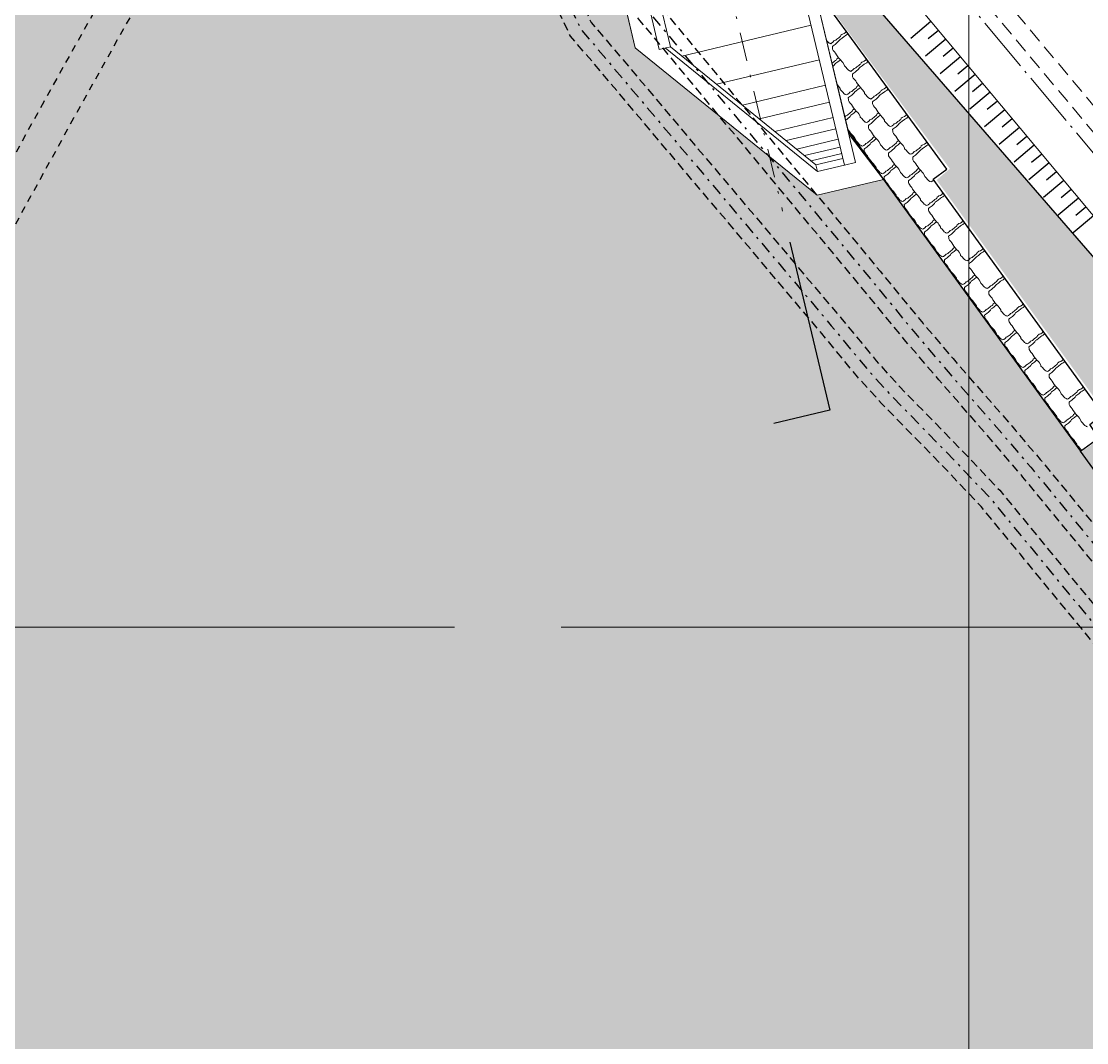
# Model space of a CAD drawing. Extents: x 61466 to 63015, y 108404 to 110397.
# Drawn here: x 62886.5 to 62932.78, y 108481.97 to 108526.31 of the extents above; entities that cross this region are included whole.
import ezdxf
from ezdxf.enums import TextEntityAlignment as Align

# ---------------------------------------------------------------- set-up
doc = ezdxf.new("R2010")
doc.units = 0
doc.header["$LTSCALE"] = 1.000015
doc.header["$MEASUREMENT"] = 0
for name, pattern in [('ACAD_ISO04W100', [30, 24, -3, 0, -3]), ('DOT', [0.55, 0.3, -0.25]), ('NASCOSTA', [9.525, 6.35, -3.175]), ('TRATTEGGIATA2', [0.375, 0.25, -0.125]), ('TRATTOPUNTO2', [0.5, 0.25, -0.125, 0, -0.125])]:
    doc.linetypes.add(name, pattern=pattern)
for name, color, linetype in [('Bâti', 7, 'Continuous'), ('colore lago', 131, 'Continuous'), ('Conduite 1000', 170, 'Continuous'), ('coordinate', 2, 'Continuous'), ('Limite fiume', 6, 'Continuous'), ('LIN010CO', 2, 'Continuous'), ('LIN010TR', 2, 'NASCOSTA'), ('LIN018CO', 6, 'Continuous'), ('LIN018TR', 6, 'NASCOSTA'), ('LIN025CO', 7, 'Continuous'), ('LIN07CO', 4, 'Continuous'), ('sezioni', 7, 'Continuous'), ('TEXT050', 3, 'Continuous'), ('TRATTCOLO-32', 255, 'Continuous')]:
    doc.layers.add(name, color=color, linetype=linetype)
doc.layers.add('Colori bordi', color=5, linetype='Continuous', plot=False)
doc.styles.add('ARIAL', font='arial.ttf')

# ---------------------------------------------------------------- blocks, each defined once
blk = doc.blocks.new('SEZ2')
at = {"layer": 'LIN07CO'}
for p, q in [((0, 0), (0, -1.5)), ((0, -1.5), (-0.5, -1.5))]:
    blk.add_line(p, q, dxfattribs=at)
at = {"layer": 'TEXT050', "style": 'ARIAL'}
blk.add_attdef('NOME_SEZIONE', text='', height=0.4, dxfattribs=at).set_placement((-0.25, -1.162), align=Align.MIDDLE)
blk = doc.blocks.new('CONTORNO')
at = {"layer": 'Colori bordi', "lineweight": 0, "ltscale": 2, "flags": 128}
blk.add_lwpolyline([(18.407, -96.98), (19.153, -100.108), (27.051, -106.511), (29.932, -105.824), (28.44, -103.877), (26.165, -94.334)], dxfattribs=at)

msp = doc.modelspace()

# ---------------------------------------------------------------- hatches: boundary and pattern name
at = {"layer": 'colore lago', "linetype": 'Continuous', "lineweight": 0}
msp.add_hatch(color=256, dxfattribs=at).paths.add_polyline_path([(62975.581, 108426.777), (62972.563, 108437.007), (62972.159, 108444.651), (62973.022, 108452.699), (62971.274, 108459.606), (62964.726, 108468.431), (62958.063, 108473.862), (62955.276, 108478.063), (62951.179, 108483.362), (62944.971, 108489.509), (62942.828, 108489.283), (62941.256, 108490.987), (62941.518, 108495.246), (62932.519, 108507.641), (62923.949, 108519.444), (62921.068, 108518.757), (62913.169, 108525.16), (62912.424, 108528.288), (62899.063, 108544.28), (62899.187, 108544.381), (62898.973, 108544.63), (62894.248, 108550.14), (62888.989, 108555.669), (62879.9, 108564.908), (62873.641, 108571.355), (62866.263, 108578.993), (62859.634, 108586.051), (62850.425, 108596.383), (62847.28, 108600.43), (62836.245, 108615.912), (62830.549, 108625.049), (62830.097, 108624.768), (62825.256, 108621.762), (62819.938, 108618.46), (62807.248, 108610.581), (62813.286, 108600.92), (62827.781, 108577.726), (62825.357, 108576.2), (62827.221, 108573.013), (62828.208, 108570.997), (62829.848, 108566.645), (62831.445, 108562.376), (62833.184, 108558.228), (62835.862, 108552.888), (62838.858, 108547.807), (62842.822, 108541.54), (62845.343, 108537.481), (62846.651, 108535.375), (62851.47, 108527.74), (62855.067, 108522.066), (62856.583, 108522.33), (62859.665, 108520.483), (62862.875, 108517.103), (62862.914, 108508.375), (62870.198, 108497.745), (62875.993, 108490.271), (62885.568, 108478.106), (62896.673, 108462.331), (62896.556, 108461.981), (62904.818, 108449.843), (62914.53, 108436.011), (62924.555, 108418.536), (62932.466, 108403.974), (62983.134, 108403.974), (62981.291, 108410.285), (62977.169, 108421.578)])
at = {"layer": 'LIN010CO', "linetype": 'Continuous', "lineweight": 0}
h = msp.add_hatch(dxfattribs=at)
h.set_pattern_fill('DOTS', color=256, scale=5, angle=-45, style=0)
h.set_pattern_definition([(225, (427.6662, 0), (0.11048543456, -0.3314563037), [0, -0.3125])])
h.paths.add_polyline_path([(62932.545, 108507.605), (62933.408, 108508.232), (62933.02, 108508.795), (62933.629, 108509.256), (62926.263, 108519.418), (62926.833, 108519.911), (62921.56, 108527.02), (62921.18, 108526.744), (62920.182, 108530.933), (62935.209, 108513.616), (62935.403, 108513.778), (62940.853, 108507.255), (62941.047, 108507.417), (62944.17, 108503.679), (62943.73, 108503.311), (62952.381, 108494.745), (62951.382, 108493.899), (62951.868, 108493.33), (62941.518, 108495.246)])

# ---------------------------------------------------------------- linework, layer by layer
at = {"layer": 'Bâti', "linetype": 'DOT'}
for p, q in [((62893.405, 108533.423), (62887.478, 108522.821)), ((62894.697, 108532.701), (62888.77, 108522.099)), ((62887.478, 108522.821), (62880.476, 108510.107)), ((62888.775, 108522.107), (62881.773, 108509.393))]:
    msp.add_line(p, q, dxfattribs=at)
at = {"layer": 'Colori bordi', "linetype": 'Continuous', "lineweight": 0, "flags": 128}
msp.add_lwpolyline([(62941.518, 108495.246), (62932.519, 108507.641), (62923.949, 108519.444), (62921.068, 108518.757), (62913.169, 108525.16), (62912.424, 108528.288)], dxfattribs=at)
at = {"layer": 'Conduite 1000', "linetype": 'TRATTEGGIATA2', "ltscale": 1.5, "flags": 128}
for points, elevation in [([(62890.613, 108569.262), (62896.145, 108563.309), (62901.728, 108557.784), (62902.676, 108556.509), (62903.468, 108554.751), (62904.705, 108551.155), (62912.335, 108530.135), (62913.458, 108527.956), (62914.201, 108527.027), (62923.809, 108515.458), (62925.677, 108513.185), (62926.976, 108511.667), (62927.17, 108511.444), (62929.522, 108508.746), (62929.706, 108508.529), (62930.758, 108507.293), (62930.831, 108507.207), (62934.332, 108502.958), (62938.579, 108497.793), (62942.834, 108492.619), (62947.86, 108486.549), (62952.887, 108480.479), (62958.023, 108474.31), (62963.161, 108468.141), (62967.874, 108462.494), (62972.589, 108456.847), (62993.375, 108432.081), (62994.79, 108430.356), (62996.073, 108428.894), (62996.825, 108427.958), (62997.776, 108426.831), (62998.119, 108426.447), (63002.744, 108420.659), (63010.061, 108411.966), (63010.416, 108410.868), (63009.398, 108410.539), (63009.107, 108411.438), (63001.917, 108419.98), (62997.302, 108425.756), (62996.968, 108426.129), (62995.999, 108427.278), (62995.254, 108428.206), (62993.974, 108429.664), (62992.552, 108431.397), (62971.768, 108456.161), (62967.053, 108461.808), (62962.339, 108467.455), (62957.201, 108473.625), (62952.064, 108479.795), (62947.036, 108485.867), (62942.009, 108491.938), (62937.753, 108497.113), (62933.506, 108502.278), (62930.009, 108506.522), (62929.942, 108506.601), (62928.891, 108507.836), (62928.71, 108508.049), (62926.363, 108510.741), (62926.166, 108510.967), (62924.858, 108512.497), (62922.984, 108514.776), (62913.372, 108526.351), (62912.556, 108527.372), (62911.353, 108529.706), (62903.696, 108550.798), (62902.472, 108554.356), (62901.748, 108555.964), (62900.918, 108557.08), (62895.376, 108562.565), (62889.829, 108568.534)], 279.04), ([(62891.067, 108565.57), (62892.795, 108563.787), (62896.682, 108559.79), (62900.577, 108555.786), (62901.43, 108554.68), (62901.932, 108553.498), (62902.715, 108551.209), (62903.621, 108548.42), (62904.526, 108545.637), (62910.065, 108528.772), (62911.261, 108526.254), (62911.82, 108525.605), (62922.099, 108513.437), (62923.638, 108511.572), (62924.652, 108510.453), (62926.131, 108508.938), (62927.632, 108507.4), (62927.804, 108507.211), (62929.003, 108505.948), (62930.713, 108503.867), (62932.43, 108501.778), (62937.551, 108495.618), (62942.676, 108489.457), (62945.858, 108485.619), (62952.926, 108477.094), (62958.053, 108470.974), (62961.694, 108466.629), (62963.191, 108464.842), (62963.304, 108464.704), (62964.399, 108463.4), (62972.904, 108453.25), (62973.08, 108453.04), (62988.866, 108434.243), (62990.828, 108431.883), (62993.224, 108428.977), (62994.058, 108428.008), (62995.08, 108426.727), (62996.467, 108425.063), (63000.286, 108420.418), (63004.271, 108415.642), (63008.321, 108410.789), (63008.814, 108409.333), (63007.801, 108408.989), (63007.371, 108410.256), (63003.449, 108414.957), (62999.462, 108419.736), (62995.643, 108424.381), (62994.251, 108426.051), (62993.234, 108427.325), (62992.405, 108428.287), (62990.004, 108431.201), (62988.045, 108433.557), (62972.261, 108452.352), (62972.085, 108452.562), (62963.579, 108462.713), (62962.482, 108464.02), (62962.368, 108464.158), (62960.874, 108465.942), (62957.233, 108470.287), (62952.104, 108476.409), (62945.034, 108484.936), (62941.853, 108488.774), (62936.729, 108494.934), (62931.605, 108501.097), (62929.886, 108503.188), (62928.2, 108505.239), (62927.022, 108506.481), (62926.854, 108506.665), (62925.366, 108508.191), (62923.873, 108509.72), (62922.829, 108510.872), (62921.278, 108512.751), (62911.007, 108524.911), (62910.356, 108525.664), (62909.069, 108528.374), (62903.509, 108545.304), (62902.603, 108548.09), (62901.7, 108550.87), (62900.932, 108553.115), (62900.499, 108554.135), (62899.767, 108555.084), (62895.915, 108559.044), (62892.027, 108563.042), (62890.299, 108564.825)], 277.833)]:
    msp.add_lwpolyline(points, close=True, dxfattribs=dict(at, elevation=elevation))
at = {"layer": 'Conduite 1000', "linetype": 'TRATTOPUNTO2', "ltscale": 2, "flags": 128}
for points, elevation in [([(62890.221, 108568.898), (62895.76, 108562.937), (62901.323, 108557.432), (62902.212, 108556.237), (62902.97, 108554.554), (62904.2, 108550.977), (62911.844, 108529.921), (62913.007, 108527.664), (62913.787, 108526.689), (62923.396, 108515.117), (62925.267, 108512.841), (62926.571, 108511.317), (62926.767, 108511.092), (62929.116, 108508.398), (62929.299, 108508.182), (62930.35, 108506.947), (62930.42, 108506.864), (62933.919, 108502.618), (62938.166, 108497.453), (62942.421, 108492.279), (62947.448, 108486.208), (62952.475, 108480.137), (62957.612, 108473.967), (62962.75, 108467.798), (62967.463, 108462.151), (62972.178, 108456.504), (62992.963, 108431.739), (62994.382, 108430.01), (62995.664, 108428.55), (62996.412, 108427.618), (62997.372, 108426.48), (62997.711, 108426.101), (63002.33, 108420.32), (63009.584, 108411.702), (63009.907, 108410.704)], 279.04), ([(62890.683, 108565.198), (62892.411, 108563.415), (62896.298, 108559.417), (62900.172, 108555.435), (62900.964, 108554.408), (62901.432, 108553.307), (62902.207, 108551.04), (62903.112, 108548.255), (62904.017, 108545.471), (62909.567, 108528.573), (62910.808, 108525.959), (62911.413, 108525.258), (62921.688, 108513.094), (62923.233, 108511.222), (62924.263, 108510.086), (62925.748, 108508.564), (62927.243, 108507.032), (62927.413, 108506.846), (62928.601, 108505.594), (62930.299, 108503.527), (62932.017, 108501.438), (62937.14, 108495.276), (62942.264, 108489.116), (62945.446, 108485.277), (62952.515, 108476.752), (62957.643, 108470.631), (62961.284, 108466.286), (62962.779, 108464.5), (62962.893, 108464.362), (62963.989, 108463.056), (62972.494, 108452.906), (62972.67, 108452.696), (62988.456, 108433.9), (62990.416, 108431.542), (62992.814, 108428.632), (62993.646, 108427.666), (62994.665, 108426.389), (62996.055, 108424.722), (62999.874, 108420.077), (63003.86, 108415.3), (63007.846, 108410.523), (63008.308, 108409.161)], 277.833)]:
    msp.add_lwpolyline(points, dxfattribs=dict(at, elevation=elevation))
at = {"layer": 'coordinate', "linetype": 'Continuous', "lineweight": 0}
for p, q in [((62927.666, 108694.377), (62927.666, 108403.974)), ((62727.666, 108500), (62905.322, 108500)), ((62909.957, 108500), (62951.19, 108500))]:
    msp.add_line(p, q, dxfattribs=at)
at = {"layer": 'Limite fiume', "linetype": 'Continuous'}
msp.add_line((62922.418, 108521.551), (62932.519, 108507.641), dxfattribs=at)
at = {"layer": 'Limite fiume', "linetype": 'Continuous', "flags": 128}
msp.add_lwpolyline([(62932.519, 108507.641), (62933.312, 108508.229), (62932.917, 108508.812), (62933.496, 108509.251), (62926.107, 108519.457), (62926.7, 108519.89), (62921.553, 108526.95), (62921.195, 108526.685), (62920.182, 108530.933), (62935.209, 108513.616), (62935.403, 108513.778), (62940.853, 108507.255), (62941.047, 108507.417), (62944.17, 108503.679), (62943.73, 108503.311), (62952.329, 108494.702), (62951.382, 108493.899), (62951.868, 108493.33), (62941.518, 108495.246)], close=True, dxfattribs=at)
at = {"layer": 'LIN010CO', "linetype": 'Continuous', "lineweight": 0}
for p, q in [((62920.81, 108526.14), (62915.199, 108524.803)), ((62914.7, 108525.207), (62921.021, 108520.082)), ((62921.167, 108524.643), (62916.707, 108523.58)), ((62921.431, 108523.536), (62917.822, 108522.676)), ((62921.607, 108522.797), (62918.567, 108522.072)), ((62921.765, 108522.134), (62919.234, 108521.531)), ((62921.881, 108521.65), (62919.722, 108521.136)), ((62921.99, 108521.192), (62920.183, 108520.762)), ((62922.072, 108520.849), (62920.529, 108520.481)), ((62922.138, 108520.571), (62920.809, 108520.254)), ((62922.188, 108520.361), (62921.021, 108520.082)), ((62921.021, 108520.082), (62921.09, 108519.791))]:
    msp.add_line(p, q, dxfattribs=at)
at = {"layer": 'LIN010CO', "linetype": 'Continuous', "lineweight": 0, "flags": 128}
for points in [[(62921.483, 108525.475), (62921.507, 108525.447), (62921.546, 108525.404), (62921.6, 108525.367), (62921.6, 108525.367), (62921.618, 108525.36), (62921.66, 108525.34), (62921.692, 108525.358), (62921.713, 108525.373), (62921.734, 108525.389), (62921.771, 108525.417), (62921.803, 108525.461), (62921.846, 108525.474), (62921.882, 108525.495), (62921.925, 108525.534), (62921.966, 108525.565), (62922.012, 108525.6), (62922.058, 108525.635), (62922.087, 108525.657), (62922.106, 108525.71), (62922.146, 108525.734), (62922.179, 108525.759), (62922.246, 108525.783), (62922.304, 108525.828), (62922.343, 108525.863), (62922.343, 108525.867)], [(62922.42, 108525.762), (62922.407, 108525.765), (62922.386, 108525.749), (62922.352, 108525.717), (62922.295, 108525.687), (62922.247, 108525.657), (62922.153, 108525.573), (62922.071, 108525.517), (62922.025, 108525.483), (62921.992, 108525.431), (62921.885, 108525.331), (62921.852, 108525.305), (62921.765, 108525.247), (62921.735, 108525.217), (62921.737, 108525.146), (62921.742, 108525.105), (62921.771, 108525.048), (62921.823, 108524.989), (62921.874, 108524.93), (62921.915, 108524.85), (62921.965, 108524.776), (62922.018, 108524.705), (62922.097, 108524.627), (62922.145, 108524.572), (62922.186, 108524.518), (62922.251, 108524.423), (62922.255, 108524.374), (62922.318, 108524.317), (62922.379, 108524.246), (62922.418, 108524.203), (62922.472, 108524.166), (62922.472, 108524.166), (62922.49, 108524.159), (62922.532, 108524.139), (62922.564, 108524.157), (62922.585, 108524.172), (62922.606, 108524.188), (62922.643, 108524.216), (62922.675, 108524.26), (62922.718, 108524.273), (62922.754, 108524.294), (62922.797, 108524.333), (62922.839, 108524.364), (62922.884, 108524.399), (62922.93, 108524.434), (62922.959, 108524.456), (62922.978, 108524.509), (62923.018, 108524.533), (62923.052, 108524.558), (62923.118, 108524.582), (62923.176, 108524.626), (62923.215, 108524.662), (62923.216, 108524.67)], [(62921.719, 108524.486), (62921.743, 108524.508), (62921.784, 108524.539), (62921.83, 108524.574), (62921.876, 108524.609), (62921.905, 108524.631), (62921.924, 108524.684), (62921.964, 108524.708), (62921.997, 108524.733)], [(62922.082, 108524.642), (62922.065, 108524.631), (62921.971, 108524.547), (62921.889, 108524.491), (62921.843, 108524.457), (62921.81, 108524.405), (62921.751, 108524.35)], [(62923.296, 108524.56), (62923.279, 108524.564), (62923.258, 108524.548), (62923.224, 108524.515), (62923.168, 108524.486), (62923.119, 108524.456), (62923.025, 108524.372), (62922.943, 108524.316), (62922.897, 108524.281), (62922.864, 108524.23), (62922.757, 108524.13), (62922.724, 108524.104), (62922.637, 108524.046), (62922.607, 108524.016), (62922.609, 108523.945), (62922.614, 108523.904), (62922.643, 108523.847), (62922.695, 108523.788), (62922.746, 108523.729), (62922.787, 108523.649), (62922.837, 108523.575), (62922.89, 108523.504), (62922.969, 108523.426), (62923.017, 108523.371), (62923.058, 108523.317), (62923.123, 108523.222), (62923.127, 108523.173), (62923.19, 108523.116), (62923.251, 108523.045), (62923.29, 108523.002), (62923.344, 108522.965), (62923.344, 108522.965), (62923.362, 108522.958), (62923.404, 108522.938), (62923.436, 108522.956), (62923.457, 108522.971), (62923.478, 108522.987), (62923.515, 108523.015), (62923.547, 108523.059), (62923.59, 108523.072), (62923.626, 108523.093), (62923.669, 108523.132), (62923.711, 108523.163), (62923.756, 108523.198), (62923.802, 108523.232), (62923.831, 108523.255), (62923.85, 108523.308), (62923.89, 108523.332), (62923.924, 108523.357), (62923.99, 108523.381), (62924.048, 108523.425), (62924.087, 108523.461), (62924.089, 108523.473)], [(62921.935, 108523.578), (62921.963, 108523.546), (62922.004, 108523.492), (62922.069, 108523.398), (62922.073, 108523.349), (62922.136, 108523.291), (62922.197, 108523.22), (62922.236, 108523.177), (62922.29, 108523.14), (62922.29, 108523.14), (62922.308, 108523.134), (62922.35, 108523.113), (62922.382, 108523.131), (62922.403, 108523.146), (62922.424, 108523.162), (62922.461, 108523.19), (62922.493, 108523.234), (62922.536, 108523.247), (62922.572, 108523.268), (62922.615, 108523.307), (62922.656, 108523.338), (62922.702, 108523.373), (62922.748, 108523.408), (62922.777, 108523.43), (62922.796, 108523.483), (62922.836, 108523.507), (62922.869, 108523.532)], [(62922.954, 108523.441), (62922.937, 108523.43), (62922.843, 108523.346), (62922.761, 108523.29), (62922.715, 108523.256), (62922.682, 108523.204), (62922.575, 108523.104), (62922.542, 108523.079), (62922.455, 108523.02), (62922.425, 108522.99), (62922.427, 108522.92), (62922.432, 108522.878), (62922.461, 108522.822), (62922.513, 108522.762), (62922.564, 108522.703), (62922.605, 108522.623), (62922.655, 108522.549), (62922.708, 108522.478), (62922.787, 108522.4), (62922.835, 108522.345), (62922.876, 108522.291), (62922.941, 108522.197), (62922.945, 108522.147), (62923.008, 108522.09), (62923.069, 108522.019), (62923.108, 108521.976), (62923.162, 108521.939), (62923.162, 108521.939), (62923.18, 108521.932), (62923.222, 108521.912), (62923.254, 108521.93), (62923.275, 108521.945), (62923.296, 108521.961), (62923.333, 108521.989), (62923.365, 108522.033), (62923.408, 108522.046), (62923.444, 108522.067), (62923.487, 108522.106), (62923.529, 108522.137), (62923.574, 108522.172), (62923.62, 108522.207), (62923.649, 108522.229), (62923.668, 108522.282), (62923.708, 108522.306), (62923.741, 108522.331)], [(62924.173, 108523.358), (62924.151, 108523.363), (62924.13, 108523.347), (62924.096, 108523.314), (62924.04, 108523.285), (62923.991, 108523.255), (62923.897, 108523.171), (62923.815, 108523.115), (62923.769, 108523.08), (62923.736, 108523.029), (62923.629, 108522.929), (62923.596, 108522.903), (62923.509, 108522.845), (62923.479, 108522.815), (62923.481, 108522.744), (62923.486, 108522.703), (62923.516, 108522.646), (62923.567, 108522.587), (62923.618, 108522.528), (62923.659, 108522.448), (62923.709, 108522.374), (62923.762, 108522.303), (62923.841, 108522.225), (62923.889, 108522.17), (62923.93, 108522.116), (62923.995, 108522.021), (62923.999, 108521.972), (62924.062, 108521.915), (62924.123, 108521.843), (62924.162, 108521.801), (62924.216, 108521.764), (62924.216, 108521.764), (62924.234, 108521.757), (62924.276, 108521.737), (62924.308, 108521.755), (62924.329, 108521.77), (62924.35, 108521.786), (62924.387, 108521.814), (62924.419, 108521.858), (62924.462, 108521.871), (62924.498, 108521.892), (62924.541, 108521.931), (62924.583, 108521.962), (62924.628, 108521.997), (62924.674, 108522.031), (62924.703, 108522.053), (62924.722, 108522.107), (62924.762, 108522.131), (62924.796, 108522.156), (62924.862, 108522.18), (62924.921, 108522.224), (62924.959, 108522.26), (62924.961, 108522.276)], [(62922.273, 108522.16), (62922.279, 108522.165), (62922.311, 108522.209), (62922.354, 108522.221), (62922.39, 108522.242), (62922.433, 108522.281), (62922.474, 108522.312), (62922.52, 108522.347), (62922.566, 108522.382), (62922.595, 108522.404), (62922.614, 108522.457), (62922.654, 108522.481), (62922.687, 108522.506)], [(62922.772, 108522.415), (62922.755, 108522.404), (62922.661, 108522.32), (62922.579, 108522.264), (62922.533, 108522.23), (62922.5, 108522.178), (62922.393, 108522.078), (62922.36, 108522.053), (62922.307, 108522.017)], [(62923.826, 108522.24), (62923.809, 108522.229), (62923.715, 108522.145), (62923.633, 108522.089), (62923.587, 108522.055), (62923.554, 108522.003), (62923.447, 108521.903), (62923.414, 108521.878), (62923.327, 108521.819), (62923.297, 108521.789), (62923.299, 108521.718), (62923.304, 108521.677), (62923.333, 108521.621), (62923.385, 108521.561), (62923.436, 108521.502), (62923.477, 108521.422), (62923.527, 108521.348), (62923.58, 108521.277), (62923.659, 108521.199), (62923.707, 108521.144), (62923.748, 108521.09), (62923.813, 108520.995), (62923.817, 108520.946), (62923.88, 108520.889), (62923.941, 108520.818), (62923.98, 108520.775), (62924.034, 108520.738), (62924.034, 108520.738), (62924.052, 108520.731), (62924.094, 108520.711), (62924.126, 108520.729), (62924.147, 108520.744), (62924.168, 108520.76), (62924.205, 108520.788), (62924.237, 108520.832), (62924.28, 108520.845), (62924.316, 108520.866), (62924.359, 108520.905), (62924.401, 108520.936), (62924.446, 108520.971), (62924.492, 108521.006), (62924.521, 108521.028), (62924.54, 108521.081), (62924.58, 108521.105), (62924.613, 108521.13)], [(62925.049, 108522.156), (62925.023, 108522.162), (62925.002, 108522.146), (62924.968, 108522.113), (62924.912, 108522.084), (62924.863, 108522.054), (62924.769, 108521.97), (62924.687, 108521.914), (62924.641, 108521.879), (62924.608, 108521.828), (62924.501, 108521.728), (62924.468, 108521.702), (62924.381, 108521.644), (62924.351, 108521.614), (62924.353, 108521.543), (62924.358, 108521.502), (62924.388, 108521.445), (62924.439, 108521.386), (62924.49, 108521.327), (62924.531, 108521.247), (62924.581, 108521.173), (62924.634, 108521.102), (62924.713, 108521.024), (62924.761, 108520.969), (62924.802, 108520.915), (62924.867, 108520.82), (62924.871, 108520.771), (62924.934, 108520.714), (62924.995, 108520.642), (62925.034, 108520.6), (62925.088, 108520.563), (62925.088, 108520.563), (62925.106, 108520.556), (62925.148, 108520.536), (62925.18, 108520.554), (62925.201, 108520.569), (62925.222, 108520.585), (62925.259, 108520.613), (62925.291, 108520.657), (62925.334, 108520.67), (62925.37, 108520.691), (62925.413, 108520.73), (62925.455, 108520.761), (62925.5, 108520.796), (62925.546, 108520.83), (62925.575, 108520.852), (62925.594, 108520.906), (62925.634, 108520.93), (62925.668, 108520.955), (62925.734, 108520.979), (62925.793, 108521.023), (62925.831, 108521.059), (62925.834, 108521.079)], [(62922.394, 108521.655), (62922.423, 108521.597), (62922.473, 108521.523), (62922.526, 108521.452), (62922.605, 108521.374), (62922.653, 108521.319), (62922.694, 108521.265), (62922.759, 108521.171), (62922.763, 108521.122), (62922.826, 108521.064), (62922.887, 108520.993), (62922.926, 108520.95), (62922.98, 108520.913), (62922.98, 108520.913), (62922.998, 108520.907), (62923.04, 108520.886), (62923.072, 108520.904), (62923.093, 108520.92), (62923.114, 108520.935), (62923.151, 108520.964), (62923.183, 108521.008), (62923.226, 108521.02), (62923.262, 108521.041), (62923.305, 108521.08), (62923.346, 108521.111), (62923.392, 108521.146), (62923.438, 108521.181), (62923.467, 108521.203), (62923.486, 108521.256), (62923.526, 108521.28), (62923.559, 108521.305)], [(62923.644, 108521.214), (62923.627, 108521.203), (62923.533, 108521.119), (62923.451, 108521.063), (62923.405, 108521.029), (62923.372, 108520.977), (62923.265, 108520.877), (62923.232, 108520.852), (62923.145, 108520.793), (62923.115, 108520.764), (62923.117, 108520.693), (62923.122, 108520.651), (62923.151, 108520.595), (62923.203, 108520.535), (62923.254, 108520.476), (62923.295, 108520.396), (62923.345, 108520.322), (62923.398, 108520.251), (62923.477, 108520.173), (62923.525, 108520.118), (62923.566, 108520.064), (62923.631, 108519.97), (62923.635, 108519.921), (62923.698, 108519.863), (62923.759, 108519.792), (62923.798, 108519.749), (62923.852, 108519.712), (62923.852, 108519.712), (62923.87, 108519.706), (62923.912, 108519.685), (62923.944, 108519.703), (62923.965, 108519.718), (62923.986, 108519.734), (62924.023, 108519.763), (62924.055, 108519.806), (62924.098, 108519.819), (62924.134, 108519.84), (62924.177, 108519.879), (62924.219, 108519.91), (62924.264, 108519.945), (62924.31, 108519.98), (62924.339, 108520.002), (62924.358, 108520.055), (62924.398, 108520.079), (62924.431, 108520.104)], [(62924.698, 108521.039), (62924.681, 108521.028), (62924.587, 108520.944), (62924.505, 108520.888), (62924.459, 108520.854), (62924.426, 108520.802), (62924.319, 108520.702), (62924.286, 108520.677), (62924.199, 108520.618), (62924.169, 108520.588), (62924.171, 108520.517), (62924.176, 108520.476), (62924.206, 108520.42), (62924.257, 108520.36), (62924.308, 108520.301), (62924.349, 108520.221), (62924.399, 108520.147), (62924.452, 108520.076), (62924.531, 108519.998), (62924.579, 108519.943), (62924.62, 108519.889), (62924.685, 108519.794), (62924.689, 108519.745), (62924.752, 108519.688), (62924.813, 108519.617), (62924.852, 108519.574), (62924.906, 108519.537), (62924.906, 108519.537), (62924.924, 108519.53), (62924.966, 108519.51), (62924.998, 108519.528), (62925.019, 108519.543), (62925.04, 108519.559), (62925.077, 108519.587), (62925.109, 108519.631), (62925.152, 108519.644), (62925.188, 108519.665), (62925.231, 108519.704), (62925.273, 108519.735), (62925.318, 108519.77), (62925.364, 108519.805), (62925.393, 108519.827), (62925.412, 108519.88), (62925.452, 108519.904), (62925.485, 108519.929)], [(62925.925, 108520.954), (62925.895, 108520.961), (62925.874, 108520.945), (62925.84, 108520.912), (62925.784, 108520.883), (62925.735, 108520.853), (62925.641, 108520.769), (62925.559, 108520.713), (62925.513, 108520.678), (62925.48, 108520.627), (62925.373, 108520.527), (62925.34, 108520.501), (62925.254, 108520.443), (62925.223, 108520.413), (62925.225, 108520.342), (62925.23, 108520.301), (62925.26, 108520.244), (62925.311, 108520.185), (62925.362, 108520.126), (62925.403, 108520.046), (62925.453, 108519.972), (62925.506, 108519.901), (62925.585, 108519.823), (62925.633, 108519.768), (62925.674, 108519.714), (62925.739, 108519.619), (62925.743, 108519.57), (62925.806, 108519.513), (62925.867, 108519.441), (62925.906, 108519.399), (62925.96, 108519.362), (62925.96, 108519.362), (62925.978, 108519.355), (62926.02, 108519.335), (62926.052, 108519.352), (62926.073, 108519.368), (62926.094, 108519.384), (62926.131, 108519.412), (62926.135, 108519.418)], [(62924.516, 108520.013), (62924.499, 108520.002), (62924.405, 108519.918), (62924.323, 108519.862), (62924.277, 108519.828), (62924.244, 108519.776), (62924.137, 108519.676), (62924.104, 108519.651), (62924.017, 108519.592), (62923.987, 108519.563), (62923.989, 108519.492), (62923.994, 108519.45), (62924.023, 108519.394), (62924.075, 108519.334), (62924.126, 108519.275), (62924.167, 108519.195), (62924.217, 108519.121), (62924.27, 108519.05), (62924.349, 108518.972), (62924.397, 108518.917), (62924.438, 108518.863), (62924.503, 108518.769), (62924.507, 108518.72), (62924.57, 108518.662), (62924.631, 108518.591), (62924.67, 108518.548), (62924.724, 108518.511), (62924.724, 108518.511), (62924.742, 108518.505), (62924.784, 108518.484), (62924.816, 108518.502), (62924.837, 108518.517), (62924.858, 108518.533), (62924.895, 108518.562), (62924.927, 108518.605), (62924.97, 108518.618), (62925.006, 108518.639), (62925.049, 108518.678), (62925.091, 108518.709), (62925.136, 108518.744), (62925.182, 108518.779), (62925.211, 108518.801), (62925.23, 108518.854), (62925.27, 108518.878), (62925.303, 108518.903)], [(62925.57, 108519.838), (62925.553, 108519.827), (62925.459, 108519.743), (62925.377, 108519.687), (62925.331, 108519.653), (62925.298, 108519.601), (62925.191, 108519.501), (62925.158, 108519.476), (62925.071, 108519.417), (62925.041, 108519.387), (62925.043, 108519.316), (62925.048, 108519.275), (62925.078, 108519.219), (62925.129, 108519.159), (62925.18, 108519.1), (62925.221, 108519.02), (62925.271, 108518.946), (62925.324, 108518.875), (62925.403, 108518.797), (62925.451, 108518.742), (62925.492, 108518.688), (62925.557, 108518.593), (62925.561, 108518.544), (62925.624, 108518.487), (62925.685, 108518.416), (62925.724, 108518.373), (62925.778, 108518.336), (62925.778, 108518.336), (62925.796, 108518.329), (62925.838, 108518.309), (62925.87, 108518.327), (62925.891, 108518.342), (62925.912, 108518.358), (62925.949, 108518.386), (62925.981, 108518.43), (62926.024, 108518.443), (62926.06, 108518.464), (62926.103, 108518.503), (62926.145, 108518.534), (62926.19, 108518.569), (62926.236, 108518.604), (62926.265, 108518.626), (62926.284, 108518.679), (62926.324, 108518.703), (62926.358, 108518.728), (62926.424, 108518.752), (62926.483, 108518.797), (62926.521, 108518.832), (62926.525, 108518.861), (62926.526, 108518.879)], [(62925.388, 108518.812), (62925.371, 108518.801), (62925.277, 108518.717), (62925.195, 108518.661), (62925.149, 108518.627), (62925.116, 108518.575), (62925.009, 108518.475), (62924.976, 108518.45), (62924.889, 108518.391), (62924.859, 108518.362), (62924.861, 108518.291), (62924.866, 108518.249), (62924.896, 108518.193), (62924.947, 108518.133), (62924.998, 108518.074), (62925.039, 108517.994), (62925.089, 108517.92), (62925.142, 108517.849), (62925.221, 108517.771), (62925.269, 108517.716), (62925.31, 108517.662), (62925.375, 108517.568), (62925.379, 108517.519), (62925.442, 108517.461), (62925.503, 108517.39), (62925.542, 108517.347), (62925.596, 108517.31), (62925.596, 108517.31), (62925.614, 108517.304), (62925.656, 108517.283), (62925.688, 108517.301), (62925.709, 108517.316), (62925.73, 108517.332), (62925.767, 108517.361), (62925.799, 108517.404), (62925.842, 108517.417), (62925.878, 108517.438), (62925.921, 108517.477), (62925.963, 108517.508), (62926.008, 108517.543), (62926.054, 108517.578), (62926.083, 108517.6), (62926.102, 108517.653), (62926.142, 108517.677), (62926.175, 108517.702)], [(62926.688, 108518.655), (62926.644, 108518.7), (62926.625, 108518.725), (62926.585, 108518.734), (62926.564, 108518.718), (62926.53, 108518.686), (62926.474, 108518.656), (62926.425, 108518.626), (62926.331, 108518.542), (62926.249, 108518.486), (62926.203, 108518.452), (62926.17, 108518.4), (62926.063, 108518.3), (62926.03, 108518.274), (62925.944, 108518.216), (62925.913, 108518.186), (62925.915, 108518.115), (62925.92, 108518.074), (62925.95, 108518.018), (62926.001, 108517.958), (62926.052, 108517.899), (62926.093, 108517.819), (62926.143, 108517.745), (62926.196, 108517.674), (62926.275, 108517.596), (62926.323, 108517.541), (62926.364, 108517.487), (62926.429, 108517.392), (62926.433, 108517.343), (62926.496, 108517.286), (62926.557, 108517.215), (62926.596, 108517.172), (62926.65, 108517.135), (62926.65, 108517.135), (62926.668, 108517.128), (62926.71, 108517.108), (62926.742, 108517.126), (62926.763, 108517.141), (62926.784, 108517.157), (62926.821, 108517.185), (62926.853, 108517.229), (62926.896, 108517.242), (62926.932, 108517.263), (62926.975, 108517.302), (62927.017, 108517.333), (62927.062, 108517.368), (62927.108, 108517.403), (62927.137, 108517.425), (62927.156, 108517.478), (62927.196, 108517.502), (62927.23, 108517.527), (62927.296, 108517.551), (62927.355, 108517.595), (62927.393, 108517.631), (62927.397, 108517.66), (62927.397, 108517.675)], [(62926.26, 108517.611), (62926.243, 108517.6), (62926.149, 108517.516), (62926.067, 108517.46), (62926.021, 108517.426), (62925.988, 108517.374), (62925.881, 108517.274), (62925.848, 108517.249), (62925.761, 108517.19), (62925.731, 108517.16), (62925.733, 108517.09), (62925.738, 108517.048), (62925.768, 108516.992), (62925.819, 108516.932), (62925.87, 108516.873), (62925.911, 108516.793), (62925.961, 108516.719), (62926.014, 108516.648), (62926.093, 108516.57), (62926.141, 108516.515), (62926.182, 108516.461), (62926.247, 108516.367), (62926.251, 108516.318), (62926.314, 108516.26), (62926.375, 108516.189), (62926.414, 108516.146), (62926.468, 108516.109), (62926.468, 108516.109), (62926.486, 108516.103), (62926.528, 108516.082), (62926.56, 108516.1), (62926.581, 108516.115), (62926.602, 108516.131), (62926.639, 108516.159), (62926.671, 108516.203), (62926.714, 108516.216), (62926.75, 108516.237), (62926.793, 108516.276), (62926.835, 108516.307), (62926.88, 108516.342), (62926.926, 108516.377), (62926.955, 108516.399), (62926.974, 108516.452), (62927.014, 108516.476), (62927.047, 108516.501)], [(62927.551, 108517.463), (62927.516, 108517.499), (62927.497, 108517.523), (62927.457, 108517.533), (62927.436, 108517.517), (62927.402, 108517.485), (62927.346, 108517.455), (62927.297, 108517.425), (62927.203, 108517.341), (62927.121, 108517.285), (62927.075, 108517.251), (62927.042, 108517.199), (62926.935, 108517.099), (62926.902, 108517.073), (62926.816, 108517.015), (62926.785, 108516.985), (62926.787, 108516.914), (62926.792, 108516.873), (62926.822, 108516.816), (62926.873, 108516.757), (62926.924, 108516.698), (62926.965, 108516.618), (62927.015, 108516.544), (62927.068, 108516.473), (62927.147, 108516.395), (62927.195, 108516.34), (62927.236, 108516.286), (62927.301, 108516.191), (62927.305, 108516.142), (62927.368, 108516.085), (62927.429, 108516.014), (62927.468, 108515.971), (62927.522, 108515.934), (62927.522, 108515.934), (62927.54, 108515.927), (62927.582, 108515.907), (62927.614, 108515.925), (62927.635, 108515.94), (62927.656, 108515.956), (62927.693, 108515.984), (62927.725, 108516.028), (62927.768, 108516.041), (62927.805, 108516.062), (62927.847, 108516.101), (62927.889, 108516.132), (62927.934, 108516.167), (62927.98, 108516.201), (62928.009, 108516.224), (62928.028, 108516.277), (62928.068, 108516.301), (62928.102, 108516.326), (62928.168, 108516.35), (62928.227, 108516.394), (62928.265, 108516.43), (62928.269, 108516.459), (62928.269, 108516.47)], [(62927.132, 108516.41), (62927.115, 108516.399), (62927.021, 108516.315), (62926.939, 108516.259), (62926.893, 108516.225), (62926.86, 108516.173), (62926.753, 108516.073), (62926.72, 108516.048), (62926.634, 108515.989), (62926.603, 108515.959), (62926.605, 108515.889), (62926.61, 108515.847), (62926.64, 108515.791), (62926.691, 108515.731), (62926.742, 108515.672), (62926.783, 108515.592), (62926.833, 108515.518), (62926.886, 108515.447), (62926.965, 108515.369), (62927.013, 108515.314), (62927.054, 108515.26), (62927.119, 108515.166), (62927.123, 108515.117), (62927.186, 108515.059), (62927.247, 108514.988), (62927.286, 108514.945), (62927.34, 108514.908), (62927.34, 108514.908), (62927.358, 108514.902), (62927.4, 108514.881), (62927.432, 108514.899), (62927.453, 108514.914), (62927.474, 108514.93), (62927.511, 108514.958), (62927.543, 108515.002), (62927.586, 108515.015), (62927.622, 108515.036), (62927.665, 108515.075), (62927.707, 108515.106), (62927.752, 108515.141), (62927.798, 108515.176), (62927.827, 108515.198), (62927.846, 108515.251), (62927.886, 108515.275), (62927.919, 108515.3)], [(62928.413, 108516.272), (62928.388, 108516.298), (62928.369, 108516.322), (62928.329, 108516.332), (62928.308, 108516.316), (62928.274, 108516.283), (62928.218, 108516.254), (62928.169, 108516.224), (62928.075, 108516.14), (62927.993, 108516.084), (62927.947, 108516.049), (62927.914, 108515.998), (62927.807, 108515.898), (62927.774, 108515.872), (62927.688, 108515.814), (62927.657, 108515.784), (62927.659, 108515.713), (62927.664, 108515.672), (62927.694, 108515.615), (62927.745, 108515.556), (62927.796, 108515.497), (62927.837, 108515.417), (62927.887, 108515.343), (62927.94, 108515.272), (62928.019, 108515.194), (62928.067, 108515.139), (62928.108, 108515.085), (62928.173, 108514.99), (62928.178, 108514.941), (62928.24, 108514.884), (62928.301, 108514.813), (62928.34, 108514.77), (62928.394, 108514.733), (62928.394, 108514.733), (62928.412, 108514.726), (62928.454, 108514.706), (62928.486, 108514.724), (62928.507, 108514.739), (62928.528, 108514.755), (62928.565, 108514.783), (62928.597, 108514.827), (62928.64, 108514.84), (62928.677, 108514.861), (62928.719, 108514.9), (62928.761, 108514.931), (62928.807, 108514.966), (62928.852, 108515), (62928.881, 108515.023), (62928.9, 108515.076), (62928.941, 108515.1), (62928.974, 108515.125), (62929.04, 108515.149), (62929.099, 108515.193), (62929.137, 108515.229), (62929.141, 108515.258), (62929.141, 108515.266)], [(62928.004, 108515.209), (62927.987, 108515.198), (62927.893, 108515.114), (62927.811, 108515.058), (62927.765, 108515.024), (62927.732, 108514.972), (62927.625, 108514.872), (62927.592, 108514.847), (62927.506, 108514.788), (62927.475, 108514.758), (62927.477, 108514.688), (62927.482, 108514.646), (62927.512, 108514.59), (62927.563, 108514.53), (62927.614, 108514.471), (62927.655, 108514.391), (62927.705, 108514.317), (62927.758, 108514.246), (62927.837, 108514.168), (62927.885, 108514.113), (62927.926, 108514.059), (62927.991, 108513.965), (62927.996, 108513.915), (62928.058, 108513.858), (62928.119, 108513.787), (62928.158, 108513.744), (62928.212, 108513.707), (62928.212, 108513.707), (62928.23, 108513.7), (62928.272, 108513.68), (62928.304, 108513.698), (62928.325, 108513.713), (62928.346, 108513.729), (62928.383, 108513.757), (62928.415, 108513.801), (62928.458, 108513.814), (62928.495, 108513.835), (62928.537, 108513.874), (62928.579, 108513.905), (62928.624, 108513.94), (62928.67, 108513.975), (62928.699, 108513.997), (62928.718, 108514.05), (62928.758, 108514.074), (62928.791, 108514.099)], [(62929.276, 108515.08), (62929.26, 108515.096), (62929.241, 108515.121), (62929.201, 108515.131), (62929.18, 108515.115), (62929.146, 108515.082), (62929.09, 108515.053), (62929.041, 108515.023), (62928.947, 108514.939), (62928.865, 108514.883), (62928.819, 108514.848), (62928.786, 108514.797), (62928.679, 108514.697), (62928.646, 108514.671), (62928.56, 108514.613), (62928.53, 108514.583), (62928.531, 108514.512), (62928.536, 108514.471), (62928.566, 108514.414), (62928.617, 108514.355), (62928.668, 108514.296), (62928.71, 108514.216), (62928.759, 108514.142), (62928.812, 108514.071), (62928.891, 108513.993), (62928.939, 108513.938), (62928.98, 108513.884), (62929.045, 108513.789), (62929.05, 108513.74), (62929.112, 108513.683), (62929.173, 108513.611), (62929.212, 108513.569), (62929.266, 108513.532), (62929.266, 108513.532), (62929.284, 108513.525), (62929.326, 108513.505), (62929.358, 108513.523), (62929.379, 108513.538), (62929.4, 108513.554), (62929.437, 108513.582), (62929.469, 108513.626), (62929.512, 108513.639), (62929.549, 108513.66), (62929.591, 108513.699), (62929.633, 108513.73), (62929.679, 108513.765), (62929.724, 108513.799), (62929.753, 108513.821), (62929.772, 108513.875), (62929.813, 108513.899), (62929.846, 108513.924), (62929.912, 108513.948), (62929.971, 108513.992), (62930.009, 108514.028), (62930.013, 108514.057), (62930.013, 108514.061)], [(62928.876, 108514.008), (62928.859, 108513.997), (62928.765, 108513.913), (62928.683, 108513.857), (62928.637, 108513.823), (62928.604, 108513.771), (62928.497, 108513.671), (62928.464, 108513.646), (62928.378, 108513.587), (62928.347, 108513.557), (62928.349, 108513.486), (62928.354, 108513.445), (62928.384, 108513.389), (62928.435, 108513.329), (62928.486, 108513.27), (62928.527, 108513.19), (62928.577, 108513.116), (62928.63, 108513.045), (62928.709, 108512.967), (62928.757, 108512.912), (62928.798, 108512.858), (62928.863, 108512.763), (62928.868, 108512.714), (62928.93, 108512.657), (62928.991, 108512.586), (62929.03, 108512.543), (62929.084, 108512.506), (62929.084, 108512.506), (62929.102, 108512.499), (62929.144, 108512.479), (62929.176, 108512.497), (62929.197, 108512.512), (62929.218, 108512.528), (62929.255, 108512.556), (62929.287, 108512.6), (62929.33, 108512.613), (62929.367, 108512.634), (62929.409, 108512.673), (62929.451, 108512.704), (62929.497, 108512.739), (62929.542, 108512.774), (62929.571, 108512.796), (62929.59, 108512.849), (62929.631, 108512.873), (62929.663, 108512.898)], [(62930.138, 108513.889), (62930.132, 108513.895), (62930.113, 108513.92), (62930.073, 108513.93), (62930.052, 108513.914), (62930.018, 108513.881), (62929.962, 108513.852), (62929.913, 108513.822), (62929.819, 108513.738), (62929.737, 108513.682), (62929.691, 108513.647), (62929.658, 108513.596), (62929.551, 108513.496), (62929.518, 108513.47), (62929.432, 108513.412), (62929.402, 108513.382), (62929.403, 108513.311), (62929.408, 108513.27), (62929.438, 108513.213), (62929.489, 108513.154), (62929.541, 108513.095), (62929.582, 108513.015), (62929.631, 108512.941), (62929.684, 108512.87), (62929.763, 108512.792), (62929.811, 108512.737), (62929.852, 108512.683), (62929.917, 108512.588), (62929.922, 108512.539), (62929.984, 108512.482), (62930.045, 108512.41), (62930.084, 108512.368), (62930.138, 108512.331), (62930.138, 108512.331), (62930.156, 108512.324), (62930.198, 108512.304), (62930.23, 108512.321), (62930.251, 108512.337), (62930.272, 108512.353), (62930.309, 108512.381), (62930.341, 108512.425), (62930.384, 108512.438), (62930.421, 108512.459), (62930.463, 108512.498), (62930.505, 108512.529), (62930.551, 108512.564), (62930.596, 108512.598), (62930.625, 108512.62), (62930.644, 108512.674), (62930.685, 108512.698), (62930.718, 108512.723), (62930.785, 108512.747), (62930.843, 108512.791), (62930.881, 108512.827), (62930.885, 108512.856), (62930.885, 108512.857)], [(62929.748, 108512.807), (62929.731, 108512.796), (62929.637, 108512.712), (62929.555, 108512.656), (62929.509, 108512.622), (62929.476, 108512.57), (62929.369, 108512.47), (62929.336, 108512.445), (62929.25, 108512.386), (62929.22, 108512.356), (62929.221, 108512.285), (62929.226, 108512.244), (62929.256, 108512.188), (62929.307, 108512.128), (62929.358, 108512.069), (62929.4, 108511.989), (62929.449, 108511.915), (62929.502, 108511.844), (62929.581, 108511.766), (62929.629, 108511.711), (62929.67, 108511.657), (62929.735, 108511.562), (62929.74, 108511.513), (62929.802, 108511.456), (62929.863, 108511.385), (62929.902, 108511.342), (62929.956, 108511.305), (62929.956, 108511.305), (62929.974, 108511.298), (62930.016, 108511.278), (62930.048, 108511.296), (62930.069, 108511.311), (62930.09, 108511.327), (62930.127, 108511.355), (62930.159, 108511.399), (62930.202, 108511.412), (62930.239, 108511.433), (62930.281, 108511.472), (62930.323, 108511.503), (62930.369, 108511.538), (62930.414, 108511.573), (62930.443, 108511.595), (62930.462, 108511.648), (62930.503, 108511.672), (62930.535, 108511.697)], [(62930.986, 108512.718), (62930.985, 108512.719), (62930.945, 108512.729), (62930.924, 108512.713), (62930.89, 108512.68), (62930.834, 108512.651), (62930.785, 108512.621), (62930.691, 108512.537), (62930.609, 108512.481), (62930.564, 108512.446), (62930.53, 108512.395), (62930.423, 108512.295), (62930.39, 108512.269), (62930.304, 108512.211), (62930.274, 108512.181), (62930.275, 108512.11), (62930.28, 108512.069), (62930.31, 108512.012), (62930.361, 108511.953), (62930.413, 108511.894), (62930.454, 108511.814), (62930.503, 108511.74), (62930.556, 108511.669), (62930.635, 108511.591), (62930.683, 108511.536), (62930.724, 108511.482), (62930.789, 108511.387), (62930.794, 108511.338), (62930.857, 108511.281), (62930.917, 108511.209), (62930.956, 108511.167), (62931.011, 108511.129), (62931.011, 108511.129), (62931.028, 108511.123), (62931.07, 108511.103), (62931.102, 108511.12), (62931.123, 108511.136), (62931.144, 108511.152), (62931.181, 108511.18), (62931.214, 108511.224), (62931.256, 108511.237), (62931.293, 108511.258), (62931.335, 108511.297), (62931.377, 108511.328), (62931.423, 108511.363), (62931.468, 108511.397), (62931.498, 108511.419), (62931.516, 108511.473), (62931.557, 108511.497), (62931.59, 108511.522), (62931.657, 108511.546), (62931.715, 108511.59), (62931.753, 108511.626), (62931.757, 108511.653)], [(62930.621, 108511.606), (62930.603, 108511.595), (62930.509, 108511.511), (62930.427, 108511.455), (62930.381, 108511.421), (62930.348, 108511.369), (62930.241, 108511.269), (62930.208, 108511.244), (62930.122, 108511.185), (62930.092, 108511.155), (62930.093, 108511.084), (62930.098, 108511.043), (62930.128, 108510.987), (62930.179, 108510.927), (62930.231, 108510.868), (62930.272, 108510.788), (62930.321, 108510.714), (62930.374, 108510.643), (62930.453, 108510.565), (62930.501, 108510.51), (62930.542, 108510.456), (62930.607, 108510.361), (62930.612, 108510.312), (62930.674, 108510.255), (62930.735, 108510.184), (62930.774, 108510.141), (62930.828, 108510.104), (62930.828, 108510.104), (62930.846, 108510.097), (62930.888, 108510.077), (62930.92, 108510.095), (62930.941, 108510.11), (62930.962, 108510.126), (62930.999, 108510.154), (62931.032, 108510.198), (62931.074, 108510.211), (62931.111, 108510.232), (62931.153, 108510.271), (62931.195, 108510.302), (62931.241, 108510.337), (62931.286, 108510.372), (62931.315, 108510.394), (62931.334, 108510.447), (62931.375, 108510.471), (62931.407, 108510.496)], [(62931.854, 108511.519), (62931.817, 108511.528), (62931.796, 108511.512), (62931.762, 108511.479), (62931.706, 108511.45), (62931.657, 108511.42), (62931.563, 108511.336), (62931.481, 108511.28), (62931.436, 108511.245), (62931.402, 108511.194), (62931.295, 108511.094), (62931.262, 108511.068), (62931.176, 108511.01), (62931.146, 108510.98), (62931.147, 108510.909), (62931.152, 108510.868), (62931.182, 108510.811), (62931.233, 108510.752), (62931.285, 108510.693), (62931.326, 108510.613), (62931.375, 108510.539), (62931.428, 108510.468), (62931.507, 108510.39), (62931.555, 108510.335), (62931.596, 108510.281), (62931.661, 108510.186), (62931.666, 108510.137), (62931.729, 108510.08), (62931.789, 108510.008), (62931.828, 108509.966), (62931.883, 108509.928), (62931.883, 108509.928), (62931.9, 108509.922), (62931.942, 108509.902), (62931.974, 108509.919), (62931.995, 108509.935), (62932.016, 108509.951), (62932.053, 108509.979), (62932.086, 108510.023), (62932.128, 108510.036), (62932.165, 108510.057), (62932.207, 108510.096), (62932.249, 108510.127), (62932.295, 108510.162), (62932.34, 108510.196), (62932.37, 108510.218), (62932.388, 108510.272), (62932.429, 108510.296), (62932.462, 108510.321), (62932.529, 108510.345), (62932.587, 108510.389), (62932.625, 108510.425), (62932.629, 108510.449)], [(62931.493, 108510.405), (62931.475, 108510.394), (62931.381, 108510.31), (62931.299, 108510.254), (62931.254, 108510.22), (62931.22, 108510.168), (62931.113, 108510.068), (62931.08, 108510.042), (62930.994, 108509.984), (62930.964, 108509.954), (62930.965, 108509.883), (62930.97, 108509.842), (62931, 108509.786), (62931.051, 108509.726), (62931.103, 108509.667), (62931.144, 108509.587), (62931.193, 108509.513), (62931.246, 108509.442), (62931.325, 108509.364), (62931.373, 108509.309), (62931.414, 108509.255), (62931.479, 108509.16), (62931.484, 108509.111), (62931.547, 108509.054), (62931.607, 108508.983), (62931.646, 108508.94), (62931.701, 108508.903), (62931.701, 108508.903), (62931.718, 108508.896), (62931.76, 108508.876), (62931.792, 108508.894), (62931.813, 108508.909), (62931.834, 108508.925), (62931.871, 108508.953), (62931.904, 108508.997), (62931.946, 108509.01), (62931.983, 108509.031), (62932.025, 108509.07), (62932.067, 108509.101), (62932.113, 108509.136), (62932.158, 108509.171), (62932.188, 108509.193), (62932.206, 108509.246), (62932.247, 108509.27), (62932.28, 108509.295)], [(62932.723, 108510.319), (62932.689, 108510.327), (62932.668, 108510.311), (62932.634, 108510.278), (62932.578, 108510.249), (62932.529, 108510.218), (62932.436, 108510.135), (62932.353, 108510.079), (62932.308, 108510.044), (62932.274, 108509.993), (62932.167, 108509.893), (62932.134, 108509.867), (62932.048, 108509.809), (62932.018, 108509.779), (62932.019, 108509.708), (62932.024, 108509.667), (62932.054, 108509.61), (62932.105, 108509.551), (62932.157, 108509.492), (62932.198, 108509.412), (62932.247, 108509.338), (62932.301, 108509.267), (62932.379, 108509.189), (62932.427, 108509.134), (62932.468, 108509.08), (62932.533, 108508.985), (62932.538, 108508.936), (62932.601, 108508.879), (62932.661, 108508.807), (62932.7, 108508.765), (62932.755, 108508.727), (62932.755, 108508.727), (62932.772, 108508.721), (62932.814, 108508.701)], [(62932.365, 108509.204), (62932.347, 108509.193), (62932.253, 108509.109), (62932.171, 108509.053), (62932.126, 108509.018), (62932.092, 108508.967), (62931.985, 108508.867), (62931.952, 108508.841), (62931.866, 108508.783), (62931.836, 108508.753), (62931.837, 108508.682), (62931.842, 108508.641), (62931.872, 108508.584), (62931.923, 108508.525), (62931.975, 108508.466), (62932.016, 108508.386), (62932.065, 108508.312), (62932.119, 108508.241), (62932.197, 108508.163), (62932.245, 108508.108), (62932.286, 108508.054), (62932.351, 108507.959), (62932.356, 108507.91), (62932.419, 108507.853), (62932.479, 108507.782), (62932.518, 108507.739), (62932.573, 108507.702), (62932.573, 108507.702), (62932.59, 108507.695), (62932.592, 108507.695)]]:
    msp.add_lwpolyline(points, dxfattribs=at)
at = {"layer": 'LIN010TR', "lineweight": 0, "ltscale": 0.1, "flags": 128}
for points in [[(62914.449, 108544.942), (62920.303, 108537.936), (62951.19, 108500.966)], [(62914.449, 108543.779), (62920.303, 108536.773), (62951.19, 108499.803)]]:
    msp.add_lwpolyline(points, dxfattribs=at)
at = {"layer": 'LIN010TR', "linetype": 'TRATTOPUNTO2', "lineweight": 0, "ltscale": 5, "flags": 128}
msp.add_lwpolyline([(62914.105, 108540.988), (62919.568, 108518.07)], dxfattribs=at)
at = {"layer": 'LIN018CO'}
for p, q in [((62926.017, 108526.302), (62925.136, 108525.566)), ((62926.338, 108525.918), (62925.899, 108525.552)), ((62926.658, 108525.535), (62925.778, 108524.799)), ((62926.979, 108525.151), (62926.54, 108524.785)), ((62927.299, 108524.767), (62926.419, 108524.032)), ((62927.62, 108524.384), (62927.181, 108524.017)), ((62927.94, 108524), (62927.06, 108523.264)), ((62928.261, 108523.616), (62927.822, 108523.25)), ((62928.582, 108523.232), (62927.701, 108522.497)), ((62928.902, 108522.849), (62928.464, 108522.482)), ((62929.223, 108522.465), (62928.342, 108521.729)), ((62929.543, 108522.081), (62929.105, 108521.715)), ((62929.864, 108521.698), (62928.983, 108520.962)), ((62930.184, 108521.314), (62929.746, 108520.947)), ((62930.505, 108520.93), (62929.624, 108520.194)), ((62930.826, 108520.546), (62930.387, 108520.18)), ((62931.146, 108520.163), (62930.266, 108519.427)), ((62931.467, 108519.779), (62931.028, 108519.413)), ((62931.787, 108519.395), (62930.907, 108518.66)), ((62932.108, 108519.012), (62931.669, 108518.645)), ((62932.428, 108518.628), (62931.548, 108517.892)), ((62932.749, 108518.244), (62932.31, 108517.878)), ((62933.07, 108517.861), (62932.189, 108517.125))]:
    msp.add_line(p, q, dxfattribs=at)
at = {"layer": 'LIN018TR', "linetype": 'ACAD_ISO04W100', "lineweight": 0, "ltscale": 0.1, "flags": 128}
msp.add_lwpolyline([(62914.449, 108542.878), (62951.19, 108498.901)], dxfattribs=at)
at = {"layer": 'LIN025CO', "linetype": 'Continuous', "lineweight": 0}
for p, q in [((62909.883, 108543.261), (62914.214, 108525.091)), ((62910.758, 108541.745), (62914.7, 108525.207)), ((62919.619, 108531.14), (62922.258, 108520.069)), ((62920.182, 108530.934), (62922.744, 108520.185)), ((62912.424, 108528.288), (62913.169, 108525.16)), ((62913.169, 108525.16), (62921.068, 108518.757)), ((62914.214, 108525.091), (62914.7, 108525.207)), ((62914.476, 108525.153), (62921.09, 108519.79)), ((62922.258, 108520.069), (62921.09, 108519.791)), ((62922.258, 108520.069), (62922.744, 108520.185)), ((62923.949, 108519.444), (62921.068, 108518.757))]:
    msp.add_line(p, q, dxfattribs=at)
at = {"layer": 'sezioni', "linetype": 'Continuous', "lineweight": 0}
msp.add_line((62921.34, 108531.901), (62952.381, 108494.745), dxfattribs=at)

# ---------------------------------------------------------------- block references
at = {"layer": 'LIN025CO', "xscale": 5, "yscale": 5, "zscale": 5, "rotation": 13.40646809281223}
msp.add_blockref('SEZ2', (62919.89, 108516.72), dxfattribs=at)
at = {"layer": 'TRATTCOLO-32', "linetype": 'Continuous', "lineweight": 0}
msp.add_blockref('CONTORNO', (62894.017, 108625.268), dxfattribs=at)

doc.saveas('drawing.dxf')
